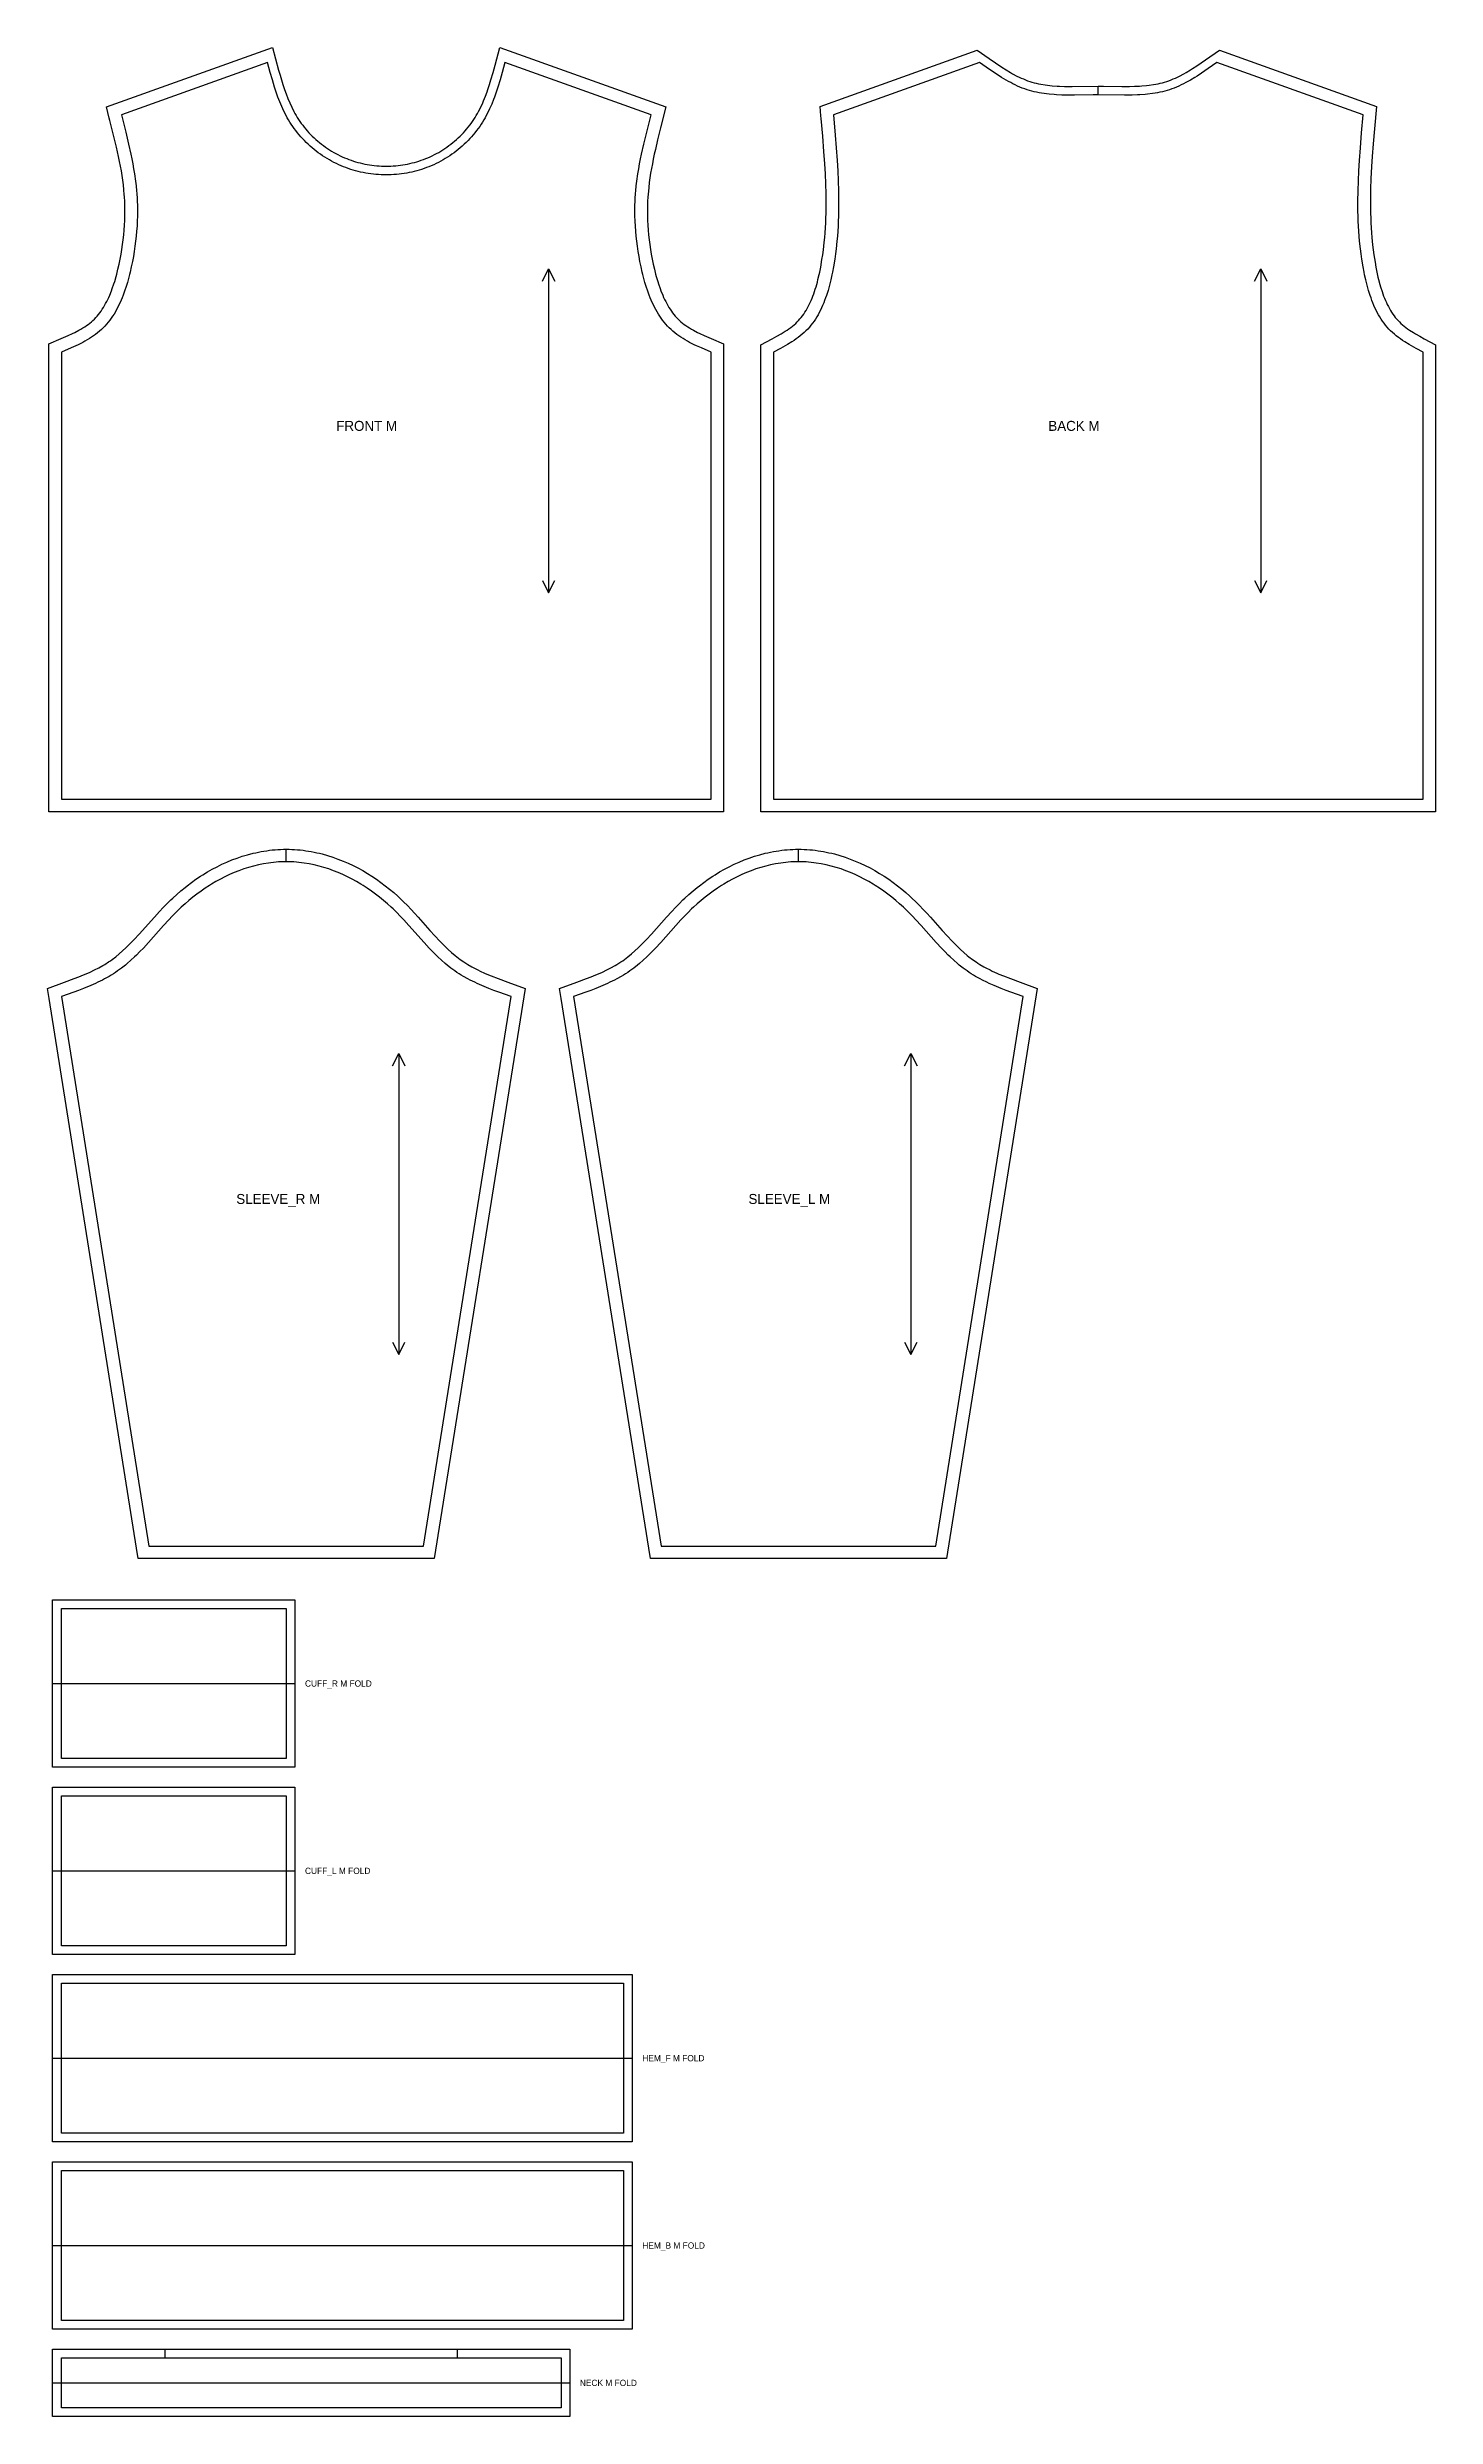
# Model space of a CAD drawing. Extents: x 24 to 1135, y 28 to 1925.
import ezdxf

# ---------------------------------------------------------------- set-up
doc = ezdxf.new("R2010")
doc.units = 0
for name, color, linetype in [('CUT', 7, 'CONTINUOUS'), ('FOLD', 6, 'CONTINUOUS'), ('GRAIN', 3, 'CONTINUOUS'), ('NOTCH', 1, 'CONTINUOUS'), ('SEW', 5, 'CONTINUOUS'), ('TEXT', 2, 'CONTINUOUS')]:
    doc.layers.add(name, color=color, linetype=linetype)

msp = doc.modelspace()

# ---------------------------------------------------------------- linework, layer by layer
at = {"layer": 'CUT'}
for points in [[(73.315, 1868.508), (71.045, 1877.333), (204.005, 1925.063), (208.92, 1906.853), (210.024, 1902.926), (211.161, 1899.046), (212.343, 1895.218), (213.583, 1891.452), (214.892, 1887.754), (216.283, 1884.13), (217.767, 1880.587), (219.354, 1877.132), (221.057, 1873.769), (221.955, 1872.124), (222.886, 1870.503), (223.852, 1868.908), (224.853, 1867.339), (225.918, 1865.758), (227.025, 1864.199), (228.173, 1862.663), (229.362, 1861.151), (230.59, 1859.663), (231.857, 1858.201), (233.161, 1856.766), (234.501, 1855.359), (235.876, 1853.981), (237.286, 1852.632), (238.727, 1851.315), (240.201, 1850.03), (241.704, 1848.778), (243.237, 1847.561), (244.798, 1846.378), (246.385, 1845.232), (247.998, 1844.123), (249.635, 1843.052), (251.295, 1842.02), (252.977, 1841.029), (254.68, 1840.079), (256.402, 1839.17), (258.143, 1838.304), (259.868, 1837.496), (261.612, 1836.73), (263.373, 1836.004), (265.149, 1835.32), (266.941, 1834.676), (268.747, 1834.075), (270.566, 1833.514), (272.398, 1832.995), (274.241, 1832.517), (276.094, 1832.08), (277.958, 1831.685), (279.829, 1831.332), (281.709, 1831.02), (283.595, 1830.749), (285.487, 1830.52), (287.384, 1830.333), (289.284, 1830.187), (291.188, 1830.083), (293.093, 1830.021), (295, 1830), (296.907, 1830.021), (298.812, 1830.083), (300.716, 1830.187), (302.616, 1830.333), (304.513, 1830.52), (306.405, 1830.749), (308.291, 1831.02), (310.171, 1831.332), (312.042, 1831.685), (313.906, 1832.08), (315.759, 1832.517), (317.602, 1832.995), (319.434, 1833.514), (321.253, 1834.075), (323.059, 1834.676), (324.851, 1835.32), (326.627, 1836.004), (328.388, 1836.73), (330.132, 1837.496), (331.857, 1838.304), (333.598, 1839.17), (335.32, 1840.079), (337.023, 1841.029), (338.705, 1842.02), (340.365, 1843.052), (342.002, 1844.123), (343.615, 1845.232), (345.202, 1846.378), (346.763, 1847.561), (348.296, 1848.778), (349.799, 1850.03), (351.273, 1851.315), (352.714, 1852.632), (354.124, 1853.981), (355.499, 1855.359), (356.839, 1856.766), (358.143, 1858.201), (359.41, 1859.663), (360.638, 1861.151), (361.827, 1862.663), (362.975, 1864.199), (364.082, 1865.758), (365.147, 1867.339), (366.148, 1868.908), (367.114, 1870.503), (368.045, 1872.124), (368.943, 1873.769), (370.646, 1877.132), (372.233, 1880.587), (372.987, 1882.348), (374.423, 1885.932), (375.772, 1889.594), (376.417, 1891.452), (377.657, 1895.218), (378.839, 1899.046), (380.531, 1904.885), (382.163, 1910.82), (385.995, 1925.063), (518.955, 1877.333), (514.683, 1860.702), (512.267, 1851.014), (510.455, 1843.318), (509.604, 1839.488), (508.796, 1835.67), (508.037, 1831.863), (507.331, 1828.068), (506.685, 1824.285), (506.102, 1820.513), (505.587, 1816.752), (505.145, 1813.002), (504.625, 1807.347), (504.491, 1805.453), (504.283, 1801.661), (504.155, 1797.863), (504.107, 1794.058), (504.138, 1790.245), (504.248, 1786.424), (504.437, 1782.593), (504.704, 1778.752), (505.051, 1774.9), (505.476, 1771.037), (505.979, 1767.161), (506.56, 1763.272), (507.22, 1759.369), (507.957, 1755.452), (508.772, 1751.521), (509.682, 1747.516), (510.673, 1743.546), (511.202, 1741.58), (512.329, 1737.698), (512.93, 1735.787), (514.209, 1732.037), (514.889, 1730.203), (516.331, 1726.629), (517.095, 1724.894), (517.888, 1723.195), (518.71, 1721.537), (519.562, 1719.92), (520.443, 1718.347), (521.355, 1716.819), (522.297, 1715.339), (523.27, 1713.908), (524.274, 1712.527), (525.309, 1711.197), (526.375, 1709.919), (527.474, 1708.695), (528.606, 1707.525), (529.775, 1706.405), (530.974, 1705.344), (532.231, 1704.311), (533.548, 1703.304), (534.921, 1702.321), (536.351, 1701.361), (537.836, 1700.423), (539.372, 1699.505), (540.959, 1698.605), (544.272, 1696.854), (545.992, 1695.999), (549.547, 1694.319), (555.117, 1691.841), (565, 1687.583), (565, 1313), (25, 1313), (25, 1687.583), (34.883, 1691.841), (40.453, 1694.319), (44.008, 1695.999), (45.728, 1696.854), (49.041, 1698.605), (50.628, 1699.505), (52.164, 1700.423), (53.649, 1701.361), (55.079, 1702.321), (56.452, 1703.304), (57.769, 1704.311), (59.026, 1705.344), (60.225, 1706.405), (61.394, 1707.525), (62.526, 1708.695), (63.625, 1709.919), (64.691, 1711.197), (65.726, 1712.527), (66.73, 1713.908), (67.703, 1715.339), (68.645, 1716.819), (69.557, 1718.347), (70.438, 1719.92), (71.29, 1721.537), (72.112, 1723.195), (72.905, 1724.894), (73.669, 1726.629), (75.111, 1730.203), (75.791, 1732.037), (77.07, 1735.787), (77.671, 1737.698), (78.798, 1741.58), (79.327, 1743.546), (80.318, 1747.516), (81.228, 1751.521), (82.043, 1755.452), (82.78, 1759.369), (83.44, 1763.272), (84.021, 1767.161), (84.524, 1771.037), (84.949, 1774.9), (85.296, 1778.752), (85.563, 1782.593), (85.752, 1786.424), (85.862, 1790.245), (85.893, 1794.058), (85.845, 1797.863), (85.717, 1801.661), (85.509, 1805.453), (85.375, 1807.347), (85.047, 1811.132), (84.644, 1814.876), (84.165, 1818.631), (83.615, 1822.397), (83, 1826.175), (82.323, 1829.964), (81.59, 1833.765), (80.806, 1837.577), (79.105, 1845.237), (76.783, 1854.88), (73.819, 1866.552)], [(643.038, 1870.124), (642.363, 1877.806), (768.098, 1922.942), (777.544, 1916.228), (782.734, 1912.601), (787.889, 1909.144), (791.315, 1906.97), (794.736, 1904.924), (796.446, 1903.955), (799.867, 1902.139), (801.579, 1901.296), (803.292, 1900.499), (805.007, 1899.751), (806.725, 1899.052), (808.446, 1898.407), (810.175, 1897.814), (811.875, 1897.286), (813.598, 1896.804), (815.343, 1896.365), (817.111, 1895.969), (818.901, 1895.614), (822.547, 1895.016), (826.277, 1894.558), (828.173, 1894.377), (832.023, 1894.099), (833.975, 1893.999), (837.933, 1893.865), (843.989, 1893.8), (865, 1894), (869.284, 1893.979), (883.963, 1893.805), (890.064, 1893.828), (894.054, 1893.922), (897.977, 1894.099), (899.911, 1894.224), (903.723, 1894.558), (905.598, 1894.771), (909.287, 1895.297), (911.099, 1895.614), (912.889, 1895.969), (914.657, 1896.365), (916.402, 1896.804), (918.125, 1897.286), (919.825, 1897.814), (921.554, 1898.407), (923.275, 1899.052), (924.993, 1899.751), (926.708, 1900.499), (928.421, 1901.296), (930.133, 1902.139), (933.554, 1903.955), (935.264, 1904.924), (938.685, 1906.97), (940.397, 1908.042), (943.826, 1910.273), (947.266, 1912.601), (950.721, 1915.005), (961.902, 1922.942), (1087.637, 1877.806), (1086.074, 1859.958), (1085.064, 1847.813), (1084.311, 1837.743), (1083.792, 1829.725), (1083.278, 1819.755), (1082.996, 1811.825), (1082.849, 1803.973), (1082.832, 1800.06), (1082.856, 1796.155), (1082.922, 1792.254), (1083.034, 1788.357), (1083.195, 1784.461), (1083.405, 1780.565), (1083.669, 1776.667), (1083.988, 1772.766), (1084.576, 1766.901), (1085.045, 1762.981), (1085.578, 1759.05), (1086.503, 1753.13), (1087.214, 1749.128), (1088.007, 1745.103), (1088.885, 1741.117), (1089.357, 1739.145), (1090.377, 1735.254), (1090.926, 1733.341), (1092.105, 1729.59), (1093.399, 1725.956), (1094.09, 1724.189), (1094.813, 1722.459), (1095.566, 1720.767), (1096.351, 1719.116), (1097.168, 1717.507), (1098.018, 1715.943), (1098.9, 1714.426), (1099.815, 1712.957), (1100.764, 1711.536), (1101.747, 1710.167), (1102.765, 1708.849), (1103.818, 1707.583), (1104.907, 1706.369), (1106.035, 1705.207), (1107.221, 1704.079), (1108.472, 1702.976), (1109.788, 1701.894), (1111.168, 1700.831), (1112.609, 1699.786), (1114.11, 1698.756), (1117.275, 1696.736), (1118.933, 1695.742), (1122.381, 1693.772), (1125.978, 1691.81), (1135, 1687.01), (1135, 1313), (595, 1313), (595, 1687.01), (604.022, 1691.81), (607.619, 1693.772), (611.067, 1695.742), (614.334, 1697.74), (615.89, 1698.756), (617.391, 1699.786), (618.832, 1700.831), (620.212, 1701.894), (621.528, 1702.976), (622.779, 1704.079), (623.965, 1705.207), (625.093, 1706.369), (626.182, 1707.583), (627.235, 1708.849), (628.253, 1710.167), (629.236, 1711.536), (630.185, 1712.957), (631.1, 1714.426), (631.982, 1715.943), (632.832, 1717.507), (633.649, 1719.116), (634.434, 1720.767), (635.187, 1722.459), (635.91, 1724.189), (636.601, 1725.956), (637.263, 1727.757), (638.499, 1731.452), (639.074, 1733.341), (640.145, 1737.19), (640.643, 1739.145), (641.565, 1743.104), (641.993, 1745.103), (642.786, 1749.128), (643.823, 1755.107), (644.422, 1759.05), (644.955, 1762.981), (645.635, 1768.858), (646.012, 1772.766), (646.331, 1776.667), (646.595, 1780.565), (646.805, 1784.461), (646.966, 1788.357), (647.078, 1792.254), (647.144, 1796.155), (647.168, 1800.06), (647.095, 1807.894), (646.879, 1815.785), (646.536, 1823.736), (646.087, 1831.726), (645.4, 1841.765), (644.442, 1853.877), (643.217, 1868.088)], [(25.124, 1163.429), (23.819, 1171.63), (37.55, 1176.533), (45.259, 1179.381), (49.021, 1180.842), (52.709, 1182.343), (56.314, 1183.894), (58.083, 1184.691), (61.548, 1186.335), (64.908, 1188.052), (68.157, 1189.852), (69.738, 1190.785), (72.808, 1192.725), (74.299, 1193.736), (75.722, 1194.747), (78.53, 1196.877), (81.291, 1199.143), (84.014, 1201.536), (86.705, 1204.048), (88.042, 1205.346), (90.7, 1208.017), (93.346, 1210.782), (97.309, 1215.078), (109.425, 1228.667), (113.646, 1233.291), (116.542, 1236.362), (119.516, 1239.409), (122.579, 1242.418), (124.156, 1243.911), (127.369, 1246.841), (130.659, 1249.687), (134.023, 1252.446), (135.732, 1253.792), (139.207, 1256.414), (142.753, 1258.939), (146.37, 1261.364), (148.205, 1262.538), (151.927, 1264.805), (155.717, 1266.961), (159.575, 1269.003), (163.497, 1270.926), (167.485, 1272.726), (171.535, 1274.399), (175.647, 1275.941), (179.843, 1277.355), (184.096, 1278.625), (188.399, 1279.747), (190.568, 1280.25), (192.749, 1280.714), (194.939, 1281.137), (197.139, 1281.519), (199.347, 1281.859), (201.564, 1282.157), (203.789, 1282.411), (206.02, 1282.621), (208.258, 1282.785), (210.501, 1282.904), (212.749, 1282.976), (215, 1283), (217.251, 1282.976), (219.499, 1282.904), (221.742, 1282.785), (223.98, 1282.621), (226.211, 1282.411), (228.436, 1282.157), (230.653, 1281.859), (232.861, 1281.519), (235.061, 1281.137), (237.251, 1280.714), (239.432, 1280.25), (241.601, 1279.747), (243.759, 1279.205), (248.037, 1278.008), (252.262, 1276.665), (256.417, 1275.187), (260.498, 1273.579), (264.517, 1271.842), (268.472, 1269.98), (272.362, 1267.997), (276.186, 1265.897), (279.942, 1263.685), (283.63, 1261.364), (287.247, 1258.939), (290.793, 1256.414), (294.268, 1253.792), (297.669, 1251.078), (300.996, 1248.274), (304.247, 1245.386), (305.844, 1243.911), (308.965, 1240.919), (311.982, 1237.89), (314.915, 1234.829), (317.776, 1231.75), (320.575, 1228.667), (330.041, 1218.025), (334.012, 1213.628), (337.976, 1209.389), (340.627, 1206.669), (343.295, 1204.048), (344.637, 1202.778), (347.343, 1200.324), (350.084, 1197.993), (351.47, 1196.877), (354.278, 1194.747), (357.192, 1192.725), (358.712, 1191.743), (360.262, 1190.785), (363.453, 1188.941), (365.092, 1188.052), (368.452, 1186.335), (370.172, 1185.505), (373.686, 1183.894), (375.477, 1183.112), (379.125, 1181.587), (384.741, 1179.381), (392.45, 1176.533), (406.181, 1171.63), (333.535, 715), (96.465, 715), (95.124, 723.429)], [(435.124, 1163.429), (433.819, 1171.63), (447.55, 1176.533), (455.259, 1179.381), (459.021, 1180.842), (462.709, 1182.343), (466.314, 1183.894), (468.083, 1184.691), (471.548, 1186.335), (474.908, 1188.052), (478.157, 1189.852), (479.738, 1190.785), (482.808, 1192.725), (484.299, 1193.736), (485.722, 1194.747), (488.53, 1196.877), (491.291, 1199.143), (494.014, 1201.536), (496.705, 1204.048), (498.042, 1205.346), (500.7, 1208.017), (503.346, 1210.782), (507.309, 1215.078), (519.425, 1228.667), (523.646, 1233.291), (526.542, 1236.362), (529.516, 1239.409), (532.579, 1242.418), (534.156, 1243.911), (537.369, 1246.841), (540.659, 1249.687), (544.023, 1252.446), (545.732, 1253.792), (549.207, 1256.414), (552.753, 1258.939), (556.37, 1261.364), (558.205, 1262.538), (561.927, 1264.805), (565.717, 1266.961), (569.575, 1269.003), (573.497, 1270.926), (577.485, 1272.726), (581.535, 1274.399), (585.647, 1275.941), (589.843, 1277.355), (594.096, 1278.625), (598.399, 1279.747), (600.568, 1280.25), (602.749, 1280.714), (604.939, 1281.137), (607.139, 1281.519), (609.347, 1281.859), (611.564, 1282.157), (613.789, 1282.411), (616.02, 1282.621), (618.258, 1282.785), (620.501, 1282.904), (622.749, 1282.976), (625, 1283), (627.251, 1282.976), (629.499, 1282.904), (631.742, 1282.785), (633.98, 1282.621), (636.211, 1282.411), (638.436, 1282.157), (640.653, 1281.859), (642.861, 1281.519), (645.061, 1281.137), (647.251, 1280.714), (649.432, 1280.25), (651.601, 1279.747), (653.759, 1279.205), (658.037, 1278.008), (662.262, 1276.665), (666.417, 1275.187), (670.498, 1273.579), (674.517, 1271.842), (678.472, 1269.98), (682.362, 1267.997), (686.186, 1265.897), (689.942, 1263.685), (693.63, 1261.364), (697.247, 1258.939), (700.793, 1256.414), (704.268, 1253.792), (707.669, 1251.078), (710.996, 1248.274), (714.247, 1245.386), (715.844, 1243.911), (718.965, 1240.919), (721.982, 1237.89), (724.915, 1234.829), (727.776, 1231.75), (730.575, 1228.667), (740.041, 1218.025), (744.012, 1213.628), (747.976, 1209.389), (750.627, 1206.669), (753.295, 1204.048), (754.637, 1202.778), (757.343, 1200.324), (760.084, 1197.993), (761.47, 1196.877), (764.278, 1194.747), (767.192, 1192.725), (768.712, 1191.743), (770.262, 1190.785), (773.453, 1188.941), (775.092, 1188.052), (778.452, 1186.335), (780.172, 1185.505), (783.686, 1183.894), (785.477, 1183.112), (789.125, 1181.587), (794.741, 1179.381), (802.45, 1176.533), (816.181, 1171.63), (743.535, 715), (506.465, 715), (505.124, 723.429)], [(28, 682), (222, 682), (222, 548), (28, 548)], [(28, 532), (222, 532), (222, 398), (28, 398)], [(28, 382), (492, 382), (492, 248), (28, 248)], [(28, 232), (492, 232), (492, 98), (28, 98)], [(28, 82), (442, 82), (442, 28), (28, 28)]]:
    msp.add_lwpolyline(points, close=True, dxfattribs=at)
at = {"layer": 'FOLD'}
for points in [[(28, 615), (222, 615)], [(28, 465), (222, 465)], [(28, 315), (492, 315)], [(28, 165), (492, 165)], [(28, 55), (442, 55)]]:
    msp.add_lwpolyline(points, dxfattribs=at)
at = {"layer": 'GRAIN'}
for points in [[(420, 1737.8), (425, 1747.8), (430, 1737.8)], [(425, 1747.8), (425, 1488.2)], [(990, 1737.8), (995, 1747.8), (1000, 1737.8)], [(995, 1747.8), (995, 1488.2)], [(420, 1498.2), (425, 1488.2), (430, 1498.2)], [(990, 1498.2), (995, 1488.2), (1000, 1498.2)], [(300, 1109.56), (305, 1119.56), (310, 1109.56)], [(305, 1119.56), (305, 878.44)], [(710, 1109.56), (715, 1119.56), (720, 1109.56)], [(715, 1119.56), (715, 878.44)], [(300, 888.44), (305, 878.44), (310, 888.44)], [(710, 888.44), (715, 878.44), (720, 888.44)]]:
    msp.add_lwpolyline(points, dxfattribs=at)
at = {"layer": 'NOTCH'}
for points in [[(865, 1887), (865, 1894)], [(215, 1273), (215, 1283)], [(625, 1273), (625, 1283)], [(118, 75), (118, 82)], [(352, 75), (352, 82)]]:
    msp.add_lwpolyline(points, dxfattribs=at)
at = {"layer": 'SEW'}
for points in [[(83, 1871), (86.488, 1857.291), (88.847, 1847.493), (90.59, 1839.647), (91.397, 1835.72), (92.154, 1831.791), (92.857, 1827.86), (93.498, 1823.925), (94.333, 1818.017), (94.798, 1814.073), (95.184, 1810.103), (95.346, 1808.105), (95.608, 1804.105), (95.707, 1802.103), (95.842, 1798.095), (95.893, 1794.081), (95.861, 1790.061), (95.745, 1786.033), (95.546, 1781.999), (95.264, 1777.956), (94.9, 1773.906), (94.453, 1769.846), (93.925, 1765.777), (93.315, 1761.699), (92.624, 1757.61), (91.853, 1753.511), (91, 1749.4), (90.047, 1745.201), (89.536, 1743.103), (88.438, 1738.92), (87.849, 1736.839), (86.586, 1732.712), (85.908, 1730.67), (84.455, 1726.64), (83.677, 1724.657), (82.863, 1722.697), (82.013, 1720.764), (81.123, 1718.859), (80.194, 1716.986), (79.225, 1715.145), (78.212, 1713.339), (77.157, 1711.571), (76.057, 1709.843), (74.911, 1708.157), (73.718, 1706.515), (72.476, 1704.92), (71.185, 1703.374), (69.842, 1701.878), (68.448, 1700.436), (67, 1699.05), (65.516, 1697.736), (63.982, 1696.476), (62.401, 1695.265), (60.775, 1694.102), (59.107, 1692.983), (57.401, 1691.904), (55.66, 1690.863), (53.885, 1689.857), (52.081, 1688.882), (48.396, 1687.013), (46.521, 1686.113), (42.72, 1684.367), (35, 1681), (35, 1323), (555, 1323), (555, 1681), (547.28, 1684.367), (543.479, 1686.113), (541.604, 1687.013), (537.919, 1688.882), (536.115, 1689.857), (534.34, 1690.863), (532.599, 1691.904), (530.893, 1692.983), (529.225, 1694.102), (527.599, 1695.265), (526.018, 1696.476), (524.484, 1697.736), (523, 1699.05), (521.552, 1700.436), (520.158, 1701.878), (518.815, 1703.374), (517.524, 1704.92), (516.282, 1706.515), (515.089, 1708.157), (513.943, 1709.843), (512.843, 1711.571), (511.788, 1713.339), (510.775, 1715.145), (509.806, 1716.986), (508.877, 1718.859), (507.987, 1720.764), (507.137, 1722.697), (506.323, 1724.657), (505.545, 1726.64), (504.092, 1730.67), (503.414, 1732.712), (502.151, 1736.839), (501.562, 1738.92), (500.464, 1743.103), (499.953, 1745.201), (499, 1749.4), (498.147, 1753.511), (497.376, 1757.61), (496.685, 1761.699), (496.075, 1765.777), (495.547, 1769.846), (495.1, 1773.906), (494.736, 1777.956), (494.454, 1781.999), (494.255, 1786.033), (494.139, 1790.061), (494.107, 1794.081), (494.158, 1798.095), (494.293, 1802.103), (494.392, 1804.105), (494.654, 1808.105), (494.816, 1810.103), (495.202, 1814.073), (495.667, 1818.017), (496.502, 1823.925), (497.143, 1827.86), (497.846, 1831.791), (498.603, 1835.72), (499.41, 1839.647), (501.153, 1847.493), (503.512, 1857.291), (507, 1871), (390, 1913), (387.826, 1904.987), (386.13, 1899.012), (384.327, 1893.094), (383.043, 1889.192), (381.676, 1885.334), (380.958, 1883.424), (379.444, 1879.644), (377.814, 1875.926), (376.054, 1872.276), (375.122, 1870.479), (374.152, 1868.702), (373.143, 1866.946), (372.093, 1865.212), (371, 1863.5), (369.839, 1861.776), (368.632, 1860.077), (367.382, 1858.404), (366.089, 1856.759), (364.754, 1855.143), (363.379, 1853.556), (361.964, 1851.999), (360.511, 1850.473), (359.021, 1848.979), (357.495, 1847.519), (355.934, 1846.093), (354.34, 1844.702), (352.713, 1843.348), (351.054, 1842.03), (349.365, 1840.751), (347.647, 1839.51), (345.901, 1838.309), (344.128, 1837.15), (342.33, 1836.032), (340.506, 1834.957), (338.66, 1833.926), (336.79, 1832.94), (334.9, 1832), (333.025, 1831.122), (331.131, 1830.289), (329.219, 1829.502), (327.292, 1828.759), (325.348, 1828.061), (323.391, 1827.409), (321.419, 1826.801), (319.435, 1826.239), (317.44, 1825.721), (315.434, 1825.249), (313.418, 1824.822), (311.394, 1824.439), (309.361, 1824.102), (307.322, 1823.81), (305.277, 1823.562), (303.228, 1823.36), (301.174, 1823.202), (299.118, 1823.09), (297.059, 1823.022), (295, 1823), (292.941, 1823.022), (290.882, 1823.09), (288.826, 1823.202), (286.772, 1823.36), (284.723, 1823.562), (282.678, 1823.81), (280.639, 1824.102), (278.606, 1824.439), (276.582, 1824.822), (274.566, 1825.249), (272.56, 1825.721), (270.565, 1826.239), (268.581, 1826.801), (266.609, 1827.409), (264.652, 1828.061), (262.708, 1828.759), (260.781, 1829.502), (258.869, 1830.289), (256.975, 1831.122), (255.1, 1832), (253.21, 1832.94), (251.34, 1833.926), (249.494, 1834.957), (247.67, 1836.032), (245.872, 1837.15), (244.099, 1838.309), (242.353, 1839.51), (240.635, 1840.751), (238.946, 1842.03), (237.287, 1843.348), (235.66, 1844.702), (234.066, 1846.093), (232.505, 1847.519), (230.979, 1848.979), (229.489, 1850.473), (228.036, 1851.999), (226.621, 1853.556), (225.246, 1855.143), (223.911, 1856.759), (222.618, 1858.404), (221.368, 1860.077), (220.161, 1861.776), (219, 1863.5), (217.907, 1865.212), (216.857, 1866.946), (215.848, 1868.702), (214.878, 1870.479), (213.946, 1872.276), (212.186, 1875.926), (210.556, 1879.644), (209.042, 1883.424), (208.324, 1885.334), (206.957, 1889.192), (205.673, 1893.094), (203.87, 1899.012), (202.174, 1904.987), (200, 1913)], [(653, 1871), (654.408, 1854.708), (655.221, 1844.535), (655.938, 1834.376), (656.419, 1826.262), (656.796, 1818.163), (657.051, 1810.09), (657.164, 1802.06), (657.161, 1798.047), (657.115, 1794.033), (657.024, 1790.017), (656.883, 1785.998), (656.692, 1781.973), (656.447, 1777.942), (656.145, 1773.902), (655.784, 1769.852), (655.127, 1763.755), (654.606, 1759.674), (654.017, 1755.577), (653, 1749.4), (652.211, 1745.178), (651.783, 1743.065), (650.854, 1738.847), (650.351, 1736.747), (649.257, 1732.573), (648.664, 1730.505), (647.379, 1726.417), (646.683, 1724.402), (645.951, 1722.409), (645.18, 1720.44), (644.37, 1718.498), (643.518, 1716.585), (642.623, 1714.704), (641.684, 1712.855), (640.699, 1711.043), (639.667, 1709.268), (638.587, 1707.534), (637.456, 1705.842), (636.274, 1704.195), (635.038, 1702.595), (633.749, 1701.044), (632.403, 1699.545), (631, 1698.1), (629.534, 1696.705), (628.012, 1695.363), (626.44, 1694.07), (624.82, 1692.822), (623.156, 1691.615), (621.453, 1690.446), (619.714, 1689.311), (616.146, 1687.128), (614.325, 1686.072), (610.626, 1684.013), (605, 1681), (605, 1323), (1125, 1323), (1125, 1681), (1119.374, 1684.013), (1115.675, 1686.072), (1113.854, 1687.128), (1110.286, 1689.311), (1108.547, 1690.446), (1106.844, 1691.615), (1105.18, 1692.822), (1103.56, 1694.07), (1101.988, 1695.363), (1100.466, 1696.705), (1099, 1698.1), (1097.597, 1699.545), (1096.251, 1701.044), (1094.962, 1702.595), (1093.726, 1704.195), (1092.544, 1705.842), (1091.413, 1707.534), (1090.333, 1709.268), (1089.301, 1711.043), (1088.316, 1712.855), (1087.377, 1714.704), (1086.482, 1716.585), (1085.63, 1718.498), (1084.82, 1720.44), (1084.049, 1722.409), (1083.317, 1724.402), (1082.621, 1726.417), (1081.336, 1730.505), (1080.743, 1732.573), (1079.649, 1736.747), (1079.146, 1738.847), (1078.217, 1743.065), (1077.789, 1745.178), (1077, 1749.4), (1075.983, 1755.577), (1075.394, 1759.674), (1074.873, 1763.755), (1074.216, 1769.852), (1073.855, 1773.902), (1073.553, 1777.942), (1073.308, 1781.973), (1073.117, 1785.998), (1072.976, 1790.017), (1072.885, 1794.033), (1072.839, 1798.047), (1072.836, 1802.06), (1072.949, 1810.09), (1073.204, 1818.163), (1073.581, 1826.262), (1074.062, 1834.376), (1074.779, 1844.535), (1075.763, 1856.744), (1077, 1871), (960, 1913), (952.989, 1908.049), (947.701, 1904.443), (944.148, 1902.132), (942.361, 1901.013), (938.763, 1898.861), (935.126, 1896.843), (933.291, 1895.892), (931.444, 1894.982), (929.584, 1894.117), (927.711, 1893.3), (925.823, 1892.532), (923.919, 1891.818), (922, 1891.16), (920.107, 1890.572), (918.198, 1890.038), (916.275, 1889.555), (914.337, 1889.121), (912.385, 1888.733), (910.42, 1888.389), (908.442, 1888.086), (904.45, 1887.596), (902.438, 1887.403), (898.383, 1887.111), (896.341, 1887.006), (892.232, 1886.867), (886.014, 1886.8), (865, 1887), (860.779, 1886.979), (846.071, 1886.805), (839.834, 1886.828), (835.709, 1886.926), (831.617, 1887.111), (829.585, 1887.242), (825.55, 1887.596), (823.548, 1887.823), (821.558, 1888.086), (819.58, 1888.389), (817.615, 1888.733), (815.663, 1889.121), (813.725, 1889.555), (811.802, 1890.038), (809.893, 1890.572), (808, 1891.16), (806.081, 1891.818), (804.177, 1892.532), (802.289, 1893.3), (800.416, 1894.117), (798.556, 1894.982), (796.709, 1895.892), (794.874, 1896.843), (793.05, 1897.834), (789.434, 1899.921), (787.639, 1901.013), (784.072, 1903.276), (778.769, 1906.832), (775.255, 1909.277), (770, 1913)], [(35, 1165), (105, 725), (325, 725), (395, 1165), (385.107, 1168.566), (381.181, 1170.036), (377.287, 1171.549), (371.525, 1173.926), (367.75, 1175.601), (365.885, 1176.47), (362.208, 1178.279), (360.397, 1179.223), (356.838, 1181.194), (355.092, 1182.225), (353.369, 1183.289), (351.672, 1184.387), (350, 1185.52), (348.4, 1186.657), (346.824, 1187.827), (343.741, 1190.262), (342.232, 1191.524), (339.269, 1194.128), (336.375, 1196.829), (334.95, 1198.212), (332.14, 1201.036), (329.373, 1203.926), (325.284, 1208.36), (313.143, 1221.977), (309.028, 1226.484), (306.238, 1229.443), (303.399, 1232.353), (300.5, 1235.2), (299.014, 1236.608), (295.99, 1239.364), (292.898, 1242.04), (289.739, 1244.63), (286.516, 1247.133), (283.229, 1249.543), (279.879, 1251.858), (276.468, 1254.074), (274.74, 1255.144), (271.241, 1257.205), (267.684, 1259.159), (264.07, 1261.001), (260.402, 1262.728), (256.68, 1264.337), (252.906, 1265.823), (249.07, 1267.189), (245.174, 1268.427), (241.236, 1269.528), (237.262, 1270.488), (233.257, 1271.301), (229.226, 1271.962), (227.203, 1272.233), (225.175, 1272.465), (223.145, 1272.656), (221.111, 1272.805), (219.075, 1272.913), (217.038, 1272.978), (215, 1273), (212.962, 1272.978), (210.925, 1272.913), (208.889, 1272.805), (206.855, 1272.656), (204.825, 1272.465), (202.797, 1272.233), (200.774, 1271.962), (196.743, 1271.301), (192.738, 1270.488), (188.764, 1269.528), (184.826, 1268.427), (180.93, 1267.189), (177.094, 1265.823), (173.32, 1264.337), (169.598, 1262.728), (165.93, 1261.001), (162.316, 1259.159), (158.759, 1257.205), (155.26, 1255.144), (153.532, 1254.074), (150.121, 1251.858), (146.771, 1249.543), (143.484, 1247.133), (140.261, 1244.63), (137.102, 1242.04), (134.01, 1239.364), (130.986, 1236.608), (129.5, 1235.2), (126.601, 1232.353), (123.762, 1229.443), (120.972, 1226.484), (116.857, 1221.977), (104.716, 1208.36), (100.627, 1203.926), (97.86, 1201.036), (95.05, 1198.212), (93.625, 1196.829), (90.731, 1194.128), (87.768, 1191.524), (86.259, 1190.262), (83.176, 1187.827), (81.6, 1186.657), (80, 1185.52), (78.328, 1184.387), (76.631, 1183.289), (74.908, 1182.225), (73.162, 1181.194), (69.603, 1179.223), (67.792, 1178.279), (64.115, 1176.47), (62.25, 1175.601), (58.475, 1173.926), (52.713, 1171.549), (48.819, 1170.036), (44.893, 1168.566)], [(445, 1165), (515, 725), (735, 725), (805, 1165), (795.107, 1168.566), (791.181, 1170.036), (787.287, 1171.549), (781.525, 1173.926), (777.75, 1175.601), (775.885, 1176.47), (772.208, 1178.279), (770.397, 1179.223), (766.838, 1181.194), (765.092, 1182.225), (763.369, 1183.289), (761.672, 1184.387), (760, 1185.52), (758.4, 1186.657), (756.824, 1187.827), (753.741, 1190.262), (752.232, 1191.524), (749.269, 1194.128), (746.375, 1196.829), (744.95, 1198.212), (742.14, 1201.036), (739.373, 1203.926), (735.284, 1208.36), (723.143, 1221.977), (719.028, 1226.484), (716.238, 1229.443), (713.399, 1232.353), (710.5, 1235.2), (709.014, 1236.608), (705.99, 1239.364), (702.898, 1242.04), (699.739, 1244.63), (696.516, 1247.133), (693.229, 1249.543), (689.879, 1251.858), (686.468, 1254.074), (684.74, 1255.144), (681.241, 1257.205), (677.684, 1259.159), (674.07, 1261.001), (670.402, 1262.728), (666.68, 1264.337), (662.906, 1265.823), (659.07, 1267.189), (655.174, 1268.427), (651.236, 1269.528), (647.262, 1270.488), (643.257, 1271.301), (639.226, 1271.962), (637.203, 1272.233), (635.175, 1272.465), (633.145, 1272.656), (631.111, 1272.805), (629.075, 1272.913), (627.038, 1272.978), (625, 1273), (622.962, 1272.978), (620.925, 1272.913), (618.889, 1272.805), (616.855, 1272.656), (614.825, 1272.465), (612.797, 1272.233), (610.774, 1271.962), (606.743, 1271.301), (602.738, 1270.488), (598.764, 1269.528), (594.826, 1268.427), (590.93, 1267.189), (587.094, 1265.823), (583.32, 1264.337), (579.598, 1262.728), (575.93, 1261.001), (572.316, 1259.159), (568.759, 1257.205), (565.26, 1255.144), (563.532, 1254.074), (560.121, 1251.858), (556.771, 1249.543), (553.484, 1247.133), (550.261, 1244.63), (547.102, 1242.04), (544.01, 1239.364), (540.986, 1236.608), (539.5, 1235.2), (536.601, 1232.353), (533.762, 1229.443), (530.972, 1226.484), (526.857, 1221.977), (514.716, 1208.36), (510.627, 1203.926), (507.86, 1201.036), (505.05, 1198.212), (503.625, 1196.829), (500.731, 1194.128), (497.768, 1191.524), (496.259, 1190.262), (493.176, 1187.827), (491.6, 1186.657), (490, 1185.52), (488.328, 1184.387), (486.631, 1183.289), (484.908, 1182.225), (483.162, 1181.194), (479.603, 1179.223), (477.792, 1178.279), (474.115, 1176.47), (472.25, 1175.601), (468.475, 1173.926), (462.713, 1171.549), (458.819, 1170.036), (454.893, 1168.566)], [(35, 675), (215, 675), (215, 555), (35, 555)], [(35, 525), (215, 525), (215, 405), (35, 405)], [(35, 375), (485, 375), (485, 255), (35, 255)], [(35, 225), (485, 225), (485, 105), (35, 105)], [(35, 75), (435, 75), (435, 35), (35, 35)]]:
    msp.add_lwpolyline(points, close=True, dxfattribs=at)

# ---------------------------------------------------------------- texts
at = {"layer": 'TEXT'}
for s, height, p in [('FRONT M', 8, (255, 1618)), ('BACK M', 8, (825, 1618)), ('SLEEVE_R M', 8, (175, 999)), ('SLEEVE_L M', 8, (585, 999)), ('CUFF_R M FOLD', 5, (230, 612.5)), ('CUFF_L M FOLD', 5, (230, 462.5)), ('HEM_F M FOLD', 5, (500, 312.5)), ('HEM_B M FOLD', 5, (500, 162.5)), ('NECK M FOLD', 5, (450, 52.5))]:
    msp.add_text(s, height=height, dxfattribs=at).set_placement(p)

doc.saveas('drawing.dxf')
